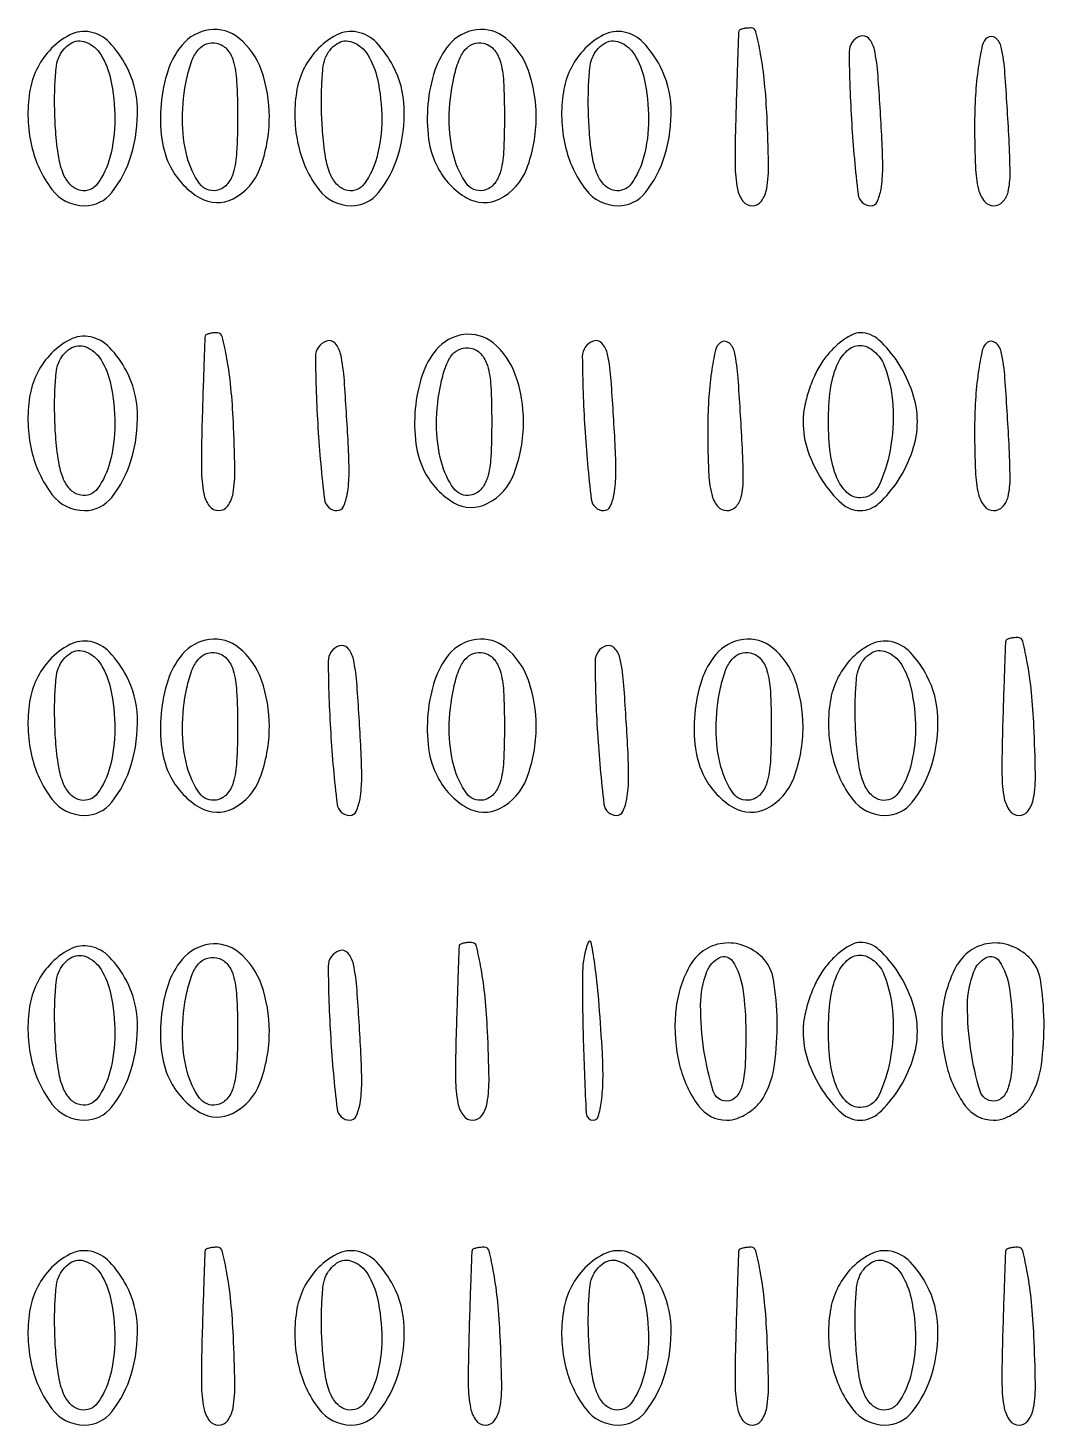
# Model space of a CAD drawing. Extents: x 3 to 461, y 1 to 447.
# Drawn here: x 3 to 83, y 241 to 351 of the extents above; entities that cross this region are included whole.
import ezdxf

# ---------------------------------------------------------------- set-up
doc = ezdxf.new("R2010")
doc.units = 0

msp = doc.modelspace()

# ---------------------------------------------------------------- linework, layer by layer
for points in [[(58.948969, 350.75, 0.041225), (58.925395, 350.552751, 0.000213), (58.854482, 348.590464, 0.000953), (58.778922, 346.355126, 0.000604), (58.698969, 343.749453, 0.008385), (58.654197, 340.223465, 0.046603), (58.837795, 338.340736, 0.113805), (59.271336, 337.361997, 0.235737), (60, 336.9972, 0.240193), (60.728644, 337.367617, 0.11645), (61.143782, 338.357314, 0.045576), (61.287215, 340.286166, 0.007631), (61.167941, 343.997747, 0.012277), (60.97449, 346.682188, 0.020043), (60.663779, 348.943088, 0.014965), (60.294937, 350.703073, 0.34652), (59.917941, 351, 0.025607), (59.562603, 350.98179, 0.037541), (59.254655, 350.926562, 0.042043), (59.026543, 350.846759, 0.241769)], [(4.688493, 349.208283, 0.146573), (3.136518, 345.949737, 0.094226), (3.281883, 341.735413, 0.106996), (4.895251, 338.268519, 0.234686), (7.448984, 337, 0.229487), (9.59742, 338.040897, 0.094441), (11.130897, 340.98537, 0.08186), (11.613628, 344.722252, 0.112064), (10.750737, 347.991142, 0.070025), (9.423297, 349.846215, 0.154137), (7.912836, 350.679258, 0.170459), (6.30555, 350.453521, 0.089746)], [(9.5, 347, -0.054125), (9.846857, 343.802643, -0.06511), (9.454802, 340.806647, -0.088961), (8.488179, 338.740628, -0.293799), (7.158318, 338.202959, -0.150415), (6.3844, 338.611687, -0.097019), (5.813491, 339.459076, -0.060694), (5.421332, 340.832132, -0.021306), (5.186912, 342.873031, -0.013057), (5.106103, 344.642233, -0.014399), (5.121982, 346.356317, -0.013886), (5.218065, 347.813788, -0.068308), (5.405527, 348.614404, -0.156254), (6.323686, 349.758186, -0.244706), (7.551104, 349.886804, -0.164407), (8.752888, 348.871529, -0.081989)], [(15.128383, 349.654692, 0.094502), (14.029005, 347.662605, 0.056296), (13.480181, 345.001153, 0.055896), (13.537255, 342.255785, 0.087426), (14.249263, 340.008858, 0.141095), (16.527863, 337.619235, 0.256504), (19.150066, 337.549324, 0.186428), (21.262851, 339.926188, 0.089745), (22, 344, 0.083882), (21.383884, 347.646661, 0.137736), (19.606715, 350.197571, 0.207897), (17.303572, 350.856354, 0.188878)], [(19.5, 344, -0.012749), (19.428621, 341.201057, -0.057027), (19.159655, 339.585016, -0.114121), (18.64899, 338.663679, -0.163219), (17.841682, 338.208027, -0.294654), (16.507853, 338.745168, -0.089595), (15.543156, 340.814921, -0.065138), (15.157413, 343.827485, -0.053417), (15.512227, 347.055668, -0.033266), (15.910571, 348.426945, -0.089246), (16.420073, 349.30206, -0.134895), (17.06031, 349.737601, -0.130598), (17.841682, 349.791973, -0.163219), (18.64899, 349.336321, -0.114121), (19.159655, 348.414984, -0.057027), (19.428621, 346.798943, -0.012749)], [(25.688493, 349.208283, 0.146573), (24.136518, 345.949737, 0.094226), (24.281883, 341.735413, 0.106996), (25.895251, 338.268519, 0.234686), (28.448984, 337, 0.229487), (30.59742, 338.040897, 0.094441), (32.130897, 340.98537, 0.08186), (32.613628, 344.722252, 0.112064), (31.750737, 347.991142, 0.070025), (30.423297, 349.846215, 0.154137), (28.912836, 350.679258, 0.170459), (27.30555, 350.453521, 0.089746)], [(30.5, 347, -0.054125), (30.846857, 343.802643, -0.06511), (30.454802, 340.806647, -0.088961), (29.488179, 338.740628, -0.293799), (28.158318, 338.202959, -0.150415), (27.3844, 338.611687, -0.097019), (26.813491, 339.459076, -0.060694), (26.421332, 340.832132, -0.021306), (26.186912, 342.873031, -0.013057), (26.106103, 344.642233, -0.014399), (26.121982, 346.356317, -0.013886), (26.218065, 347.813788, -0.068308), (26.405527, 348.614404, -0.156254), (27.323686, 349.758186, -0.244706), (28.551104, 349.886804, -0.164407), (29.752888, 348.871529, -0.081989)], [(36.128383, 349.654692, 0.094502), (35.029005, 347.662605, 0.056296), (34.480181, 345.001153, 0.055896), (34.537255, 342.255785, 0.087426), (35.249263, 340.008858, 0.141095), (37.527863, 337.619235, 0.256504), (40.150066, 337.549324, 0.186428), (42.262851, 339.926188, 0.089745), (43, 344, 0.083882), (42.383884, 347.646661, 0.137736), (40.606715, 350.197571, 0.207897), (38.303572, 350.856354, 0.188878)], [(40.5, 344, -0.012749), (40.428621, 341.201057, -0.057027), (40.159655, 339.585016, -0.114121), (39.64899, 338.663679, -0.163219), (38.841682, 338.208027, -0.294654), (37.507853, 338.745168, -0.089595), (36.543156, 340.814921, -0.065138), (36.157413, 343.827485, -0.053417), (36.512227, 347.055668, -0.033266), (36.910571, 348.426945, -0.089246), (37.420073, 349.30206, -0.134895), (38.06031, 349.737601, -0.130598), (38.841682, 349.791973, -0.163219), (39.64899, 349.336321, -0.114121), (40.159655, 348.414984, -0.057027), (40.428621, 346.798943, -0.012749)], [(46.688493, 349.208283, 0.146573), (45.136518, 345.949737, 0.094226), (45.281883, 341.735413, 0.106996), (46.895251, 338.268519, 0.234686), (49.448984, 337, 0.229487), (51.59742, 338.040897, 0.094441), (53.130897, 340.98537, 0.08186), (53.613628, 344.722252, 0.112064), (52.750737, 347.991142, 0.070025), (51.423297, 349.846215, 0.154137), (49.912836, 350.679258, 0.170459), (48.30555, 350.453521, 0.089746)], [(51.5, 347, -0.054125), (51.846857, 343.802643, -0.06511), (51.454802, 340.806647, -0.088961), (50.488179, 338.740628, -0.293799), (49.158318, 338.202959, -0.150415), (48.3844, 338.611687, -0.097019), (47.813491, 339.459076, -0.060694), (47.421332, 340.832132, -0.021306), (47.186912, 342.873031, -0.013057), (47.106103, 344.642233, -0.014399), (47.121982, 346.356317, -0.013886), (47.218065, 347.813788, -0.068308), (47.405527, 348.614404, -0.156254), (48.323686, 349.758186, -0.244706), (49.551104, 349.886804, -0.164407), (50.752888, 348.871529, -0.081989)], [(68.5, 350.346807, 0.322756), (67.629225, 349.118613, 0.013709), (67.826833, 343.488755, 0.013518), (68.329002, 337.895218, 0.380316), (69.335327, 336.999378, 0.293132), (69.829433, 337.315913, 0.066457), (70.135998, 338.313894, 0.040687), (70.271923, 339.928477, 0.014401), (70.211239, 342.249378, 0.003469), (69.902462, 347.233127, 0.034877), (69.614867, 349.295715, 0.129863), (69.175309, 350.168494, 0.302673)], [(78.5, 350.224355, 0.184699), (78.107947, 349.624161, 0.017745), (77.79375, 347.876306, 0.020716), (77.572865, 345.69568, 0.014882), (77.5, 343.248177, 0.009975), (77.56348, 340.066693, 0.048945), (77.809934, 338.288372, 0.111046), (78.273479, 337.344973, 0.227219), (79, 336.997555, 0.202174), (79.708203, 337.296787, 0.137198), (80.133048, 338.07564, 0.058818), (80.296213, 339.56433, 0.011652), (80.211239, 342.249378, 0.003302), (79.892537, 347.421329, 0.035821), (79.601458, 349.49047, 0.175802), (79.149353, 350.212521, 0.334226)], [(4.688493, 325.208283, 0.146573), (3.136518, 321.949737, 0.094226), (3.281883, 317.735413, 0.106996), (4.895251, 314.268519, 0.234686), (7.448984, 313, 0.229487), (9.59742, 314.040897, 0.094441), (11.130897, 316.98537, 0.08186), (11.613628, 320.722252, 0.112064), (10.750737, 323.991142, 0.070025), (9.423297, 325.846215, 0.154137), (7.912836, 326.679258, 0.170459), (6.30555, 326.453521, 0.089746)], [(16.948969, 326.75, 0.041225), (16.925395, 326.552751, 0.000213), (16.854482, 324.590464, 0.000953), (16.778922, 322.355126, 0.000604), (16.698969, 319.749453, 0.008385), (16.654197, 316.223465, 0.046603), (16.837795, 314.340736, 0.113805), (17.271336, 313.361997, 0.235737), (18, 312.9972, 0.240193), (18.728644, 313.367617, 0.11645), (19.143782, 314.357314, 0.045576), (19.287215, 316.286166, 0.007631), (19.167941, 319.997747, 0.012277), (18.97449, 322.682188, 0.020043), (18.663779, 324.943088, 0.014965), (18.294937, 326.703073, 0.34652), (17.917941, 327, 0.025607), (17.562603, 326.98179, 0.037541), (17.254655, 326.926562, 0.042043), (17.026543, 326.846759, 0.241769)], [(35.128383, 325.654692, 0.094502), (34.029005, 323.662605, 0.056296), (33.480181, 321.001153, 0.055896), (33.537255, 318.255785, 0.087426), (34.249263, 316.008858, 0.141095), (36.527863, 313.619235, 0.256504), (39.150066, 313.549324, 0.186428), (41.262851, 315.926188, 0.089745), (42, 320, 0.083882), (41.383884, 323.646661, 0.137736), (39.606715, 326.197571, 0.207897), (37.303572, 326.856354, 0.188878)], [(65.556704, 324.777494, 0.044665), (64.960362, 323.740155, 0.029378), (64.457282, 322.457321, 0.029541), (64.112573, 321.139961, 0.049256), (64, 320, 0.08296), (64.384051, 317.701247, 0.060137), (65.517914, 315.361199, 0.064438), (67.022747, 313.574726, 0.187674), (68.5, 313, 0.187674), (69.977253, 313.574726, 0.064438), (71.482086, 315.361199, 0.060137), (72.615949, 317.701247, 0.08296), (73, 320, 0.08296), (72.615949, 322.298753, 0.060137), (71.482086, 324.638801, 0.064438), (69.977253, 326.425274, 0.187674), (68.5, 327, 0.118749), (67.858798, 326.845537, 0.043522), (67.063438, 326.347139, 0.040112), (66.254788, 325.627905, 0.038184)], [(9.5, 323, -0.054125), (9.846857, 319.802643, -0.06511), (9.454802, 316.806647, -0.088961), (8.488179, 314.740628, -0.293799), (7.158318, 314.202959, -0.150415), (6.3844, 314.611687, -0.097019), (5.813491, 315.459076, -0.060694), (5.421332, 316.832132, -0.021306), (5.186912, 318.873031, -0.013057), (5.106103, 320.642233, -0.014399), (5.121982, 322.356317, -0.013886), (5.218065, 323.813788, -0.068308), (5.405527, 324.614404, -0.156254), (6.323686, 325.758186, -0.244706), (7.551104, 325.886804, -0.164407), (8.752888, 324.871529, -0.081989)], [(26.5, 326.346807, 0.322756), (25.629225, 325.118613, 0.013709), (25.826833, 319.488755, 0.013518), (26.329002, 313.895218, 0.380316), (27.335327, 312.999378, 0.293132), (27.829433, 313.315913, 0.066457), (28.135998, 314.313894, 0.040687), (28.271923, 315.928477, 0.014401), (28.211239, 318.249378, 0.003469), (27.902462, 323.233127, 0.034877), (27.614867, 325.295715, 0.129863), (27.175309, 326.168494, 0.302673)], [(39.5, 320, -0.012749), (39.428621, 317.201057, -0.057027), (39.159655, 315.585016, -0.114121), (38.64899, 314.663679, -0.163219), (37.841682, 314.208027, -0.294654), (36.507853, 314.745168, -0.089595), (35.543156, 316.814921, -0.065138), (35.157413, 319.827485, -0.053417), (35.512227, 323.055668, -0.033266), (35.910571, 324.426945, -0.089246), (36.420073, 325.30206, -0.134895), (37.06031, 325.737601, -0.130598), (37.841682, 325.791973, -0.163219), (38.64899, 325.336321, -0.114121), (39.159655, 324.414984, -0.057027), (39.428621, 322.798943, -0.012749)], [(47.5, 326.346807, 0.322756), (46.629225, 325.118613, 0.013709), (46.826833, 319.488755, 0.013518), (47.329002, 313.895218, 0.380316), (48.335327, 312.999378, 0.293132), (48.829433, 313.315913, 0.066457), (49.135998, 314.313894, 0.040687), (49.271923, 315.928477, 0.014401), (49.211239, 318.249378, 0.003469), (48.902462, 323.233127, 0.034877), (48.614867, 325.295715, 0.129863), (48.175309, 326.168494, 0.302673)], [(57.5, 326.224355, 0.184699), (57.107947, 325.624161, 0.017745), (56.79375, 323.876306, 0.020716), (56.572865, 321.69568, 0.014882), (56.5, 319.248177, 0.009975), (56.56348, 316.066693, 0.048945), (56.809934, 314.288372, 0.111046), (57.273479, 313.344973, 0.227219), (58, 312.997555, 0.202174), (58.708203, 313.296787, 0.137198), (59.133048, 314.07564, 0.058818), (59.296213, 315.56433, 0.011652), (59.211239, 318.249378, 0.003302), (58.892537, 323.421329, 0.035821), (58.601458, 325.49047, 0.175802), (58.149353, 326.212521, 0.334226)], [(70.393011, 324.418213, -0.077848), (71.067957, 321.267426, -0.058914), (70.848321, 317.732228, -0.066921), (69.930747, 314.900765, -0.288574), (68.5, 314, -0.193661), (67.457969, 314.419329, -0.103071), (66.660311, 315.584745, -0.067458), (66.15885, 317.469182, -0.031352), (66, 320, -0.031352), (66.15885, 322.530818, -0.067458), (66.660311, 324.415255, -0.103071), (67.457969, 325.580671, -0.193661), (68.5, 326, -0.108103), (69.036953, 325.882535, -0.066431), (69.586556, 325.53535, -0.061865), (70.064978, 325.022986, -0.065386)], [(78.5, 326.224355, 0.184699), (78.107947, 325.624161, 0.017745), (77.79375, 323.876306, 0.020716), (77.572865, 321.69568, 0.014882), (77.5, 319.248177, 0.009975), (77.56348, 316.066693, 0.048945), (77.809934, 314.288372, 0.111046), (78.273479, 313.344973, 0.227219), (79, 312.997555, 0.202174), (79.708203, 313.296787, 0.137198), (80.133048, 314.07564, 0.058818), (80.296213, 315.56433, 0.011652), (80.211239, 318.249378, 0.003302), (79.892537, 323.421329, 0.035821), (79.601458, 325.49047, 0.175802), (79.149353, 326.212521, 0.334226)], [(4.688493, 301.208283, 0.146573), (3.136518, 297.949737, 0.094226), (3.281883, 293.735413, 0.106996), (4.895251, 290.268519, 0.234686), (7.448984, 289, 0.229487), (9.59742, 290.040897, 0.094441), (11.130897, 292.98537, 0.08186), (11.613628, 296.722252, 0.112064), (10.750737, 299.991142, 0.070025), (9.423297, 301.846215, 0.154137), (7.912836, 302.679258, 0.170459), (6.30555, 302.453521, 0.089746)], [(15.128383, 301.654692, 0.094502), (14.029005, 299.662605, 0.056296), (13.480181, 297.001153, 0.055896), (13.537255, 294.255785, 0.087426), (14.249263, 292.008858, 0.141095), (16.527863, 289.619235, 0.256504), (19.150066, 289.549324, 0.186428), (21.262851, 291.926188, 0.089745), (22, 296, 0.083882), (21.383884, 299.646661, 0.137736), (19.606715, 302.197571, 0.207897), (17.303572, 302.856354, 0.188878)], [(36.128383, 301.654692, 0.094502), (35.029005, 299.662605, 0.056296), (34.480181, 297.001153, 0.055896), (34.537255, 294.255785, 0.087426), (35.249263, 292.008858, 0.141095), (37.527863, 289.619235, 0.256504), (40.150066, 289.549324, 0.186428), (42.262851, 291.926188, 0.089745), (43, 296, 0.083882), (42.383884, 299.646661, 0.137736), (40.606715, 302.197571, 0.207897), (38.303572, 302.856354, 0.188878)], [(57.128383, 301.654692, 0.094502), (56.029005, 299.662605, 0.056296), (55.480181, 297.001153, 0.055896), (55.537255, 294.255785, 0.087426), (56.249263, 292.008858, 0.141095), (58.527863, 289.619235, 0.256504), (61.150066, 289.549324, 0.186428), (63.262851, 291.926188, 0.089745), (64, 296, 0.083882), (63.383884, 299.646661, 0.137736), (61.606715, 302.197571, 0.207897), (59.303572, 302.856354, 0.188878)], [(67.688493, 301.208283, 0.146573), (66.136518, 297.949737, 0.094226), (66.281883, 293.735413, 0.106996), (67.895251, 290.268519, 0.234686), (70.448984, 289, 0.229487), (72.59742, 290.040897, 0.094441), (74.130897, 292.98537, 0.08186), (74.613628, 296.722252, 0.112064), (73.750737, 299.991142, 0.070025), (72.423297, 301.846215, 0.154137), (70.912836, 302.679258, 0.170459), (69.30555, 302.453521, 0.089746)], [(79.948969, 302.75, 0.041225), (79.925395, 302.552751, 0.000213), (79.854482, 300.590464, 0.000953), (79.778922, 298.355126, 0.000604), (79.698969, 295.749453, 0.008385), (79.654197, 292.223465, 0.046603), (79.837795, 290.340736, 0.113805), (80.271336, 289.361997, 0.235737), (81, 288.9972, 0.240193), (81.728644, 289.367617, 0.11645), (82.143782, 290.357314, 0.045576), (82.287215, 292.286166, 0.007631), (82.167941, 295.997747, 0.012277), (81.97449, 298.682188, 0.020043), (81.663779, 300.943088, 0.014965), (81.294937, 302.703073, 0.34652), (80.917941, 303, 0.025607), (80.562603, 302.98179, 0.037541), (80.254655, 302.926562, 0.042043), (80.026543, 302.846759, 0.241769)], [(9.5, 299, -0.054125), (9.846857, 295.802643, -0.06511), (9.454802, 292.806647, -0.088961), (8.488179, 290.740628, -0.293799), (7.158318, 290.202959, -0.150415), (6.3844, 290.611687, -0.097019), (5.813491, 291.459076, -0.060694), (5.421332, 292.832132, -0.021306), (5.186912, 294.873031, -0.013057), (5.106103, 296.642233, -0.014399), (5.121982, 298.356317, -0.013886), (5.218065, 299.813788, -0.068308), (5.405527, 300.614404, -0.156254), (6.323686, 301.758186, -0.244706), (7.551104, 301.886804, -0.164407), (8.752888, 300.871529, -0.081989)], [(19.5, 296, -0.012749), (19.428621, 293.201057, -0.057027), (19.159655, 291.585016, -0.114121), (18.64899, 290.663679, -0.163219), (17.841682, 290.208027, -0.294654), (16.507853, 290.745168, -0.089595), (15.543156, 292.814921, -0.065138), (15.157413, 295.827485, -0.053417), (15.512227, 299.055668, -0.033266), (15.910571, 300.426945, -0.089246), (16.420073, 301.30206, -0.134895), (17.06031, 301.737601, -0.130598), (17.841682, 301.791973, -0.163219), (18.64899, 301.336321, -0.114121), (19.159655, 300.414984, -0.057027), (19.428621, 298.798943, -0.012749)], [(27.5, 302.346807, 0.322756), (26.629225, 301.118613, 0.013709), (26.826833, 295.488755, 0.013518), (27.329002, 289.895218, 0.380316), (28.335327, 288.999378, 0.293132), (28.829433, 289.315913, 0.066457), (29.135998, 290.313894, 0.040687), (29.271923, 291.928477, 0.014401), (29.211239, 294.249378, 0.003469), (28.902462, 299.233127, 0.034877), (28.614867, 301.295715, 0.129863), (28.175309, 302.168494, 0.302673)], [(40.5, 296, -0.012749), (40.428621, 293.201057, -0.057027), (40.159655, 291.585016, -0.114121), (39.64899, 290.663679, -0.163219), (38.841682, 290.208027, -0.294654), (37.507853, 290.745168, -0.089595), (36.543156, 292.814921, -0.065138), (36.157413, 295.827485, -0.053417), (36.512227, 299.055668, -0.033266), (36.910571, 300.426945, -0.089246), (37.420073, 301.30206, -0.134895), (38.06031, 301.737601, -0.130598), (38.841682, 301.791973, -0.163219), (39.64899, 301.336321, -0.114121), (40.159655, 300.414984, -0.057027), (40.428621, 298.798943, -0.012749)], [(48.5, 302.346807, 0.322756), (47.629225, 301.118613, 0.013709), (47.826833, 295.488755, 0.013518), (48.329002, 289.895218, 0.380316), (49.335327, 288.999378, 0.293132), (49.829433, 289.315913, 0.066457), (50.135998, 290.313894, 0.040687), (50.271923, 291.928477, 0.014401), (50.211239, 294.249378, 0.003469), (49.902462, 299.233127, 0.034877), (49.614867, 301.295715, 0.129863), (49.175309, 302.168494, 0.302673)], [(61.5, 296, -0.012749), (61.428621, 293.201057, -0.057027), (61.159655, 291.585016, -0.114121), (60.64899, 290.663679, -0.163219), (59.841682, 290.208027, -0.294654), (58.507853, 290.745168, -0.089595), (57.543156, 292.814921, -0.065138), (57.157413, 295.827485, -0.053417), (57.512227, 299.055668, -0.033266), (57.910571, 300.426945, -0.089246), (58.420073, 301.30206, -0.134895), (59.06031, 301.737601, -0.130598), (59.841682, 301.791973, -0.163219), (60.64899, 301.336321, -0.114121), (61.159655, 300.414984, -0.057027), (61.428621, 298.798943, -0.012749)], [(72.5, 299, -0.054125), (72.846857, 295.802643, -0.06511), (72.454802, 292.806647, -0.088961), (71.488179, 290.740628, -0.293799), (70.158318, 290.202959, -0.150415), (69.3844, 290.611687, -0.097019), (68.813491, 291.459076, -0.060694), (68.421332, 292.832132, -0.021306), (68.186912, 294.873031, -0.013057), (68.106103, 296.642233, -0.014399), (68.121982, 298.356317, -0.013886), (68.218065, 299.813788, -0.068308), (68.405527, 300.614404, -0.156254), (69.323686, 301.758186, -0.244706), (70.551104, 301.886804, -0.164407), (71.752888, 300.871529, -0.081989)], [(4.688493, 277.208283, 0.146573), (3.136518, 273.949737, 0.094226), (3.281883, 269.735413, 0.106996), (4.895251, 266.268519, 0.234686), (7.448984, 265, 0.229487), (9.59742, 266.040897, 0.094441), (11.130897, 268.98537, 0.08186), (11.613628, 272.722252, 0.112064), (10.750737, 275.991142, 0.070025), (9.423297, 277.846215, 0.154137), (7.912836, 278.679258, 0.170459), (6.30555, 278.453521, 0.089746)], [(15.128383, 277.654692, 0.094502), (14.029005, 275.662605, 0.056296), (13.480181, 273.001153, 0.055896), (13.537255, 270.255785, 0.087426), (14.249263, 268.008858, 0.141095), (16.527863, 265.619235, 0.256504), (19.150066, 265.549324, 0.186428), (21.262851, 267.926188, 0.089745), (22, 272, 0.083882), (21.383884, 275.646661, 0.137736), (19.606715, 278.197571, 0.207897), (17.303572, 278.856354, 0.188878)], [(27.5, 278.346807, 0.322756), (26.629225, 277.118613, 0.013709), (26.826833, 271.488755, 0.013518), (27.329002, 265.895218, 0.380316), (28.335327, 264.999378, 0.293132), (28.829433, 265.315913, 0.066457), (29.135998, 266.313894, 0.040687), (29.271923, 267.928477, 0.014401), (29.211239, 270.249378, 0.003469), (28.902462, 275.233127, 0.034877), (28.614867, 277.295715, 0.129863), (28.175309, 278.168494, 0.302673)], [(36.948969, 278.75, 0.041225), (36.925395, 278.552751, 0.000213), (36.854482, 276.590464, 0.000953), (36.778922, 274.355126, 0.000604), (36.698969, 271.749453, 0.008385), (36.654197, 268.223465, 0.046603), (36.837795, 266.340736, 0.113805), (37.271336, 265.361997, 0.235737), (38, 264.9972, 0.240193), (38.728644, 265.367617, 0.11645), (39.143782, 266.357314, 0.045576), (39.287215, 268.286166, 0.007631), (39.167941, 271.997747, 0.012277), (38.97449, 274.682188, 0.020043), (38.663779, 276.943088, 0.014965), (38.294937, 278.703073, 0.34652), (37.917941, 279, 0.025607), (37.562603, 278.98179, 0.037541), (37.254655, 278.926562, 0.042043), (37.026543, 278.846759, 0.241769)], [(47.085151, 279, 0.087437), (46.651789, 276.669279, 0.009757), (46.706602, 271.246725, 0.004642), (46.928602, 265.543378, 0.400147), (47.5, 264.998831, 0.336411), (47.886905, 265.292325, 0.034554), (48.13417, 266.489231, 0.030884), (48.256808, 268.168701, 0.016523), (48.211239, 270.249378, 0.005952), (47.955966, 274.062615, 0.012309), (47.647873, 277.032599, 0.015502), (47.335815, 278.978859, 0.757581)], [(55.035184, 277.065741, 0.102467), (53.961603, 273.430656, 0.081153), (54.285668, 269.336995, 0.096792), (55.767299, 266.139596, 0.240451), (58, 265, 0.087112), (58.814841, 265.14305, 0.057687), (59.666888, 265.568188, 0.056109), (60.425485, 266.194495, 0.069395), (60.964816, 266.934259, 0.089), (61.755213, 269.369292, 0.037893), (61.963495, 272.803088, 0.036114), (61.675941, 276.08613, 0.157748), (60.8, 277.8, 0.10819), (59.338635, 278.736392, 0.120833), (57.679399, 278.926055, 0.123406), (56.146845, 278.32765, 0.115908)], [(65.556704, 276.777494, 0.044665), (64.960362, 275.740155, 0.029378), (64.457282, 274.457321, 0.029541), (64.112573, 273.139961, 0.049256), (64, 272, 0.08296), (64.384051, 269.701247, 0.060137), (65.517914, 267.361199, 0.064438), (67.022747, 265.574726, 0.187674), (68.5, 265, 0.187674), (69.977253, 265.574726, 0.064438), (71.482086, 267.361199, 0.060137), (72.615949, 269.701247, 0.08296), (73, 272, 0.08296), (72.615949, 274.298753, 0.060137), (71.482086, 276.638801, 0.064438), (69.977253, 278.425274, 0.187674), (68.5, 279, 0.118749), (67.858798, 278.845537, 0.043522), (67.063438, 278.347139, 0.040112), (66.254788, 277.627905, 0.038184)], [(76.035184, 277.065741, 0.102467), (74.961603, 273.430656, 0.081153), (75.285668, 269.336995, 0.096792), (76.767299, 266.139596, 0.240451), (79, 265, 0.087112), (79.814841, 265.14305, 0.057687), (80.666888, 265.568188, 0.056109), (81.425485, 266.194495, 0.069395), (81.964816, 266.934259, 0.089), (82.755213, 269.369292, 0.037893), (82.963495, 272.803088, 0.036114), (82.675941, 276.08613, 0.157748), (81.8, 277.8, 0.10819), (80.338635, 278.736392, 0.120833), (78.679399, 278.926055, 0.123406), (77.146845, 278.32765, 0.115908)], [(9.5, 275, -0.054125), (9.846857, 271.802643, -0.06511), (9.454802, 268.806647, -0.088961), (8.488179, 266.740628, -0.293799), (7.158318, 266.202959, -0.150415), (6.3844, 266.611687, -0.097019), (5.813491, 267.459076, -0.060694), (5.421332, 268.832132, -0.021306), (5.186912, 270.873031, -0.013057), (5.106103, 272.642233, -0.014399), (5.121982, 274.356317, -0.013886), (5.218065, 275.813788, -0.068308), (5.405527, 276.614404, -0.156254), (6.323686, 277.758186, -0.244706), (7.551104, 277.886804, -0.164407), (8.752888, 276.871529, -0.081989)], [(19.5, 272, -0.012749), (19.428621, 269.201057, -0.057027), (19.159655, 267.585016, -0.114121), (18.64899, 266.663679, -0.163219), (17.841682, 266.208027, -0.294654), (16.507853, 266.745168, -0.089595), (15.543156, 268.814921, -0.065138), (15.157413, 271.827485, -0.053417), (15.512227, 275.055668, -0.033266), (15.910571, 276.426945, -0.089246), (16.420073, 277.30206, -0.134895), (17.06031, 277.737601, -0.130598), (17.841682, 277.791973, -0.163219), (18.64899, 277.336321, -0.114121), (19.159655, 276.414984, -0.057027), (19.428621, 274.798943, -0.012749)], [(59.5, 271.916667, -0.012409), (59.432981, 269.216686, -0.055186), (59.180769, 267.652778, -0.119089), (58.714204, 266.813188, -0.209622), (58, 266.5, -0.330718), (56.93144, 267.293583, -0.035307), (56.205859, 270.498684, -0.039267), (55.943035, 274.065474, -0.090614), (56.437438, 276.697562, -0.183417), (57.423445, 277.801104, -0.387822), (58.444309, 277.528284, -0.10731), (59.255965, 275.344995, -0.035546)], [(70.393011, 276.418213, -0.077848), (71.067957, 273.267426, -0.058914), (70.848321, 269.732228, -0.066921), (69.930747, 266.900765, -0.288574), (68.5, 266, -0.193661), (67.457969, 266.419329, -0.103071), (66.660311, 267.584745, -0.067458), (66.15885, 269.469182, -0.031352), (66, 272, -0.031352), (66.15885, 274.530818, -0.067458), (66.660311, 276.415255, -0.103071), (67.457969, 277.580671, -0.193661), (68.5, 278, -0.108103), (69.036953, 277.882535, -0.066431), (69.586556, 277.53535, -0.061865), (70.064978, 277.022986, -0.065386)], [(80.5, 271.916667, -0.012409), (80.432981, 269.216686, -0.055186), (80.180769, 267.652778, -0.119089), (79.714204, 266.813188, -0.209622), (79, 266.5, -0.330718), (77.93144, 267.293583, -0.035307), (77.205859, 270.498684, -0.039267), (76.943035, 274.065474, -0.090614), (77.437438, 276.697562, -0.183417), (78.423445, 277.801104, -0.387822), (79.444309, 277.528284, -0.10731), (80.255965, 275.344995, -0.035546)], [(4.688493, 253.208283, 0.146573), (3.136518, 249.949737, 0.094226), (3.281883, 245.735413, 0.106996), (4.895251, 242.268519, 0.234686), (7.448984, 241, 0.229487), (9.59742, 242.040897, 0.094441), (11.130897, 244.98537, 0.08186), (11.613628, 248.722252, 0.112064), (10.750737, 251.991142, 0.070025), (9.423297, 253.846215, 0.154137), (7.912836, 254.679258, 0.170459), (6.30555, 254.453521, 0.089746)], [(16.948969, 254.75, 0.041225), (16.925395, 254.552751, 0.000213), (16.854482, 252.590464, 0.000953), (16.778922, 250.355126, 0.000604), (16.698969, 247.749453, 0.008385), (16.654197, 244.223465, 0.046603), (16.837795, 242.340736, 0.113805), (17.271336, 241.361997, 0.235737), (18, 240.9972, 0.240193), (18.728644, 241.367617, 0.11645), (19.143782, 242.357314, 0.045576), (19.287215, 244.286166, 0.007631), (19.167941, 247.997747, 0.012277), (18.97449, 250.682188, 0.020043), (18.663779, 252.943088, 0.014965), (18.294937, 254.703073, 0.34652), (17.917941, 255, 0.025607), (17.562603, 254.98179, 0.037541), (17.254655, 254.926562, 0.042043), (17.026543, 254.846759, 0.241769)], [(25.688493, 253.208283, 0.146573), (24.136518, 249.949737, 0.094226), (24.281883, 245.735413, 0.106996), (25.895251, 242.268519, 0.234686), (28.448984, 241, 0.229487), (30.59742, 242.040897, 0.094441), (32.130897, 244.98537, 0.08186), (32.613628, 248.722252, 0.112064), (31.750737, 251.991142, 0.070025), (30.423297, 253.846215, 0.154137), (28.912836, 254.679258, 0.170459), (27.30555, 254.453521, 0.089746)], [(37.948969, 254.75, 0.041225), (37.925395, 254.552751, 0.000213), (37.854482, 252.590464, 0.000953), (37.778922, 250.355126, 0.000604), (37.698969, 247.749453, 0.008385), (37.654197, 244.223465, 0.046603), (37.837795, 242.340736, 0.113805), (38.271336, 241.361997, 0.235737), (39, 240.9972, 0.240193), (39.728644, 241.367617, 0.11645), (40.143782, 242.357314, 0.045576), (40.287215, 244.286166, 0.007631), (40.167941, 247.997747, 0.012277), (39.97449, 250.682188, 0.020043), (39.663779, 252.943088, 0.014965), (39.294937, 254.703073, 0.34652), (38.917941, 255, 0.025607), (38.562603, 254.98179, 0.037541), (38.254655, 254.926562, 0.042043), (38.026543, 254.846759, 0.241769)], [(46.688493, 253.208283, 0.146573), (45.136518, 249.949737, 0.094226), (45.281883, 245.735413, 0.106996), (46.895251, 242.268519, 0.234686), (49.448984, 241, 0.229487), (51.59742, 242.040897, 0.094441), (53.130897, 244.98537, 0.08186), (53.613628, 248.722252, 0.112064), (52.750737, 251.991142, 0.070025), (51.423297, 253.846215, 0.154137), (49.912836, 254.679258, 0.170459), (48.30555, 254.453521, 0.089746)], [(58.948969, 254.75, 0.041225), (58.925395, 254.552751, 0.000213), (58.854482, 252.590464, 0.000953), (58.778922, 250.355126, 0.000604), (58.698969, 247.749453, 0.008385), (58.654197, 244.223465, 0.046603), (58.837795, 242.340736, 0.113805), (59.271336, 241.361997, 0.235737), (60, 240.9972, 0.240193), (60.728644, 241.367617, 0.11645), (61.143782, 242.357314, 0.045576), (61.287215, 244.286166, 0.007631), (61.167941, 247.997747, 0.012277), (60.97449, 250.682188, 0.020043), (60.663779, 252.943088, 0.014965), (60.294937, 254.703073, 0.34652), (59.917941, 255, 0.025607), (59.562603, 254.98179, 0.037541), (59.254655, 254.926562, 0.042043), (59.026543, 254.846759, 0.241769)], [(67.688493, 253.208283, 0.146573), (66.136518, 249.949737, 0.094226), (66.281883, 245.735413, 0.106996), (67.895251, 242.268519, 0.234686), (70.448984, 241, 0.229487), (72.59742, 242.040897, 0.094441), (74.130897, 244.98537, 0.08186), (74.613628, 248.722252, 0.112064), (73.750737, 251.991142, 0.070025), (72.423297, 253.846215, 0.154137), (70.912836, 254.679258, 0.170459), (69.30555, 254.453521, 0.089746)], [(79.948969, 254.75, 0.041225), (79.925395, 254.552751, 0.000213), (79.854482, 252.590464, 0.000953), (79.778922, 250.355126, 0.000604), (79.698969, 247.749453, 0.008385), (79.654197, 244.223465, 0.046603), (79.837795, 242.340736, 0.113805), (80.271336, 241.361997, 0.235737), (81, 240.9972, 0.240193), (81.728644, 241.367617, 0.11645), (82.143782, 242.357314, 0.045576), (82.287215, 244.286166, 0.007631), (82.167941, 247.997747, 0.012277), (81.97449, 250.682188, 0.020043), (81.663779, 252.943088, 0.014965), (81.294937, 254.703073, 0.34652), (80.917941, 255, 0.025607), (80.562603, 254.98179, 0.037541), (80.254655, 254.926562, 0.042043), (80.026543, 254.846759, 0.241769)], [(9.5, 251, -0.054125), (9.846857, 247.802643, -0.06511), (9.454802, 244.806647, -0.088961), (8.488179, 242.740628, -0.293799), (7.158318, 242.202959, -0.150415), (6.3844, 242.611687, -0.097019), (5.813491, 243.459076, -0.060694), (5.421332, 244.832132, -0.021306), (5.186912, 246.873031, -0.013057), (5.106103, 248.642233, -0.014399), (5.121982, 250.356317, -0.013886), (5.218065, 251.813788, -0.068308), (5.405527, 252.614404, -0.156254), (6.323686, 253.758186, -0.244706), (7.551104, 253.886804, -0.164407), (8.752888, 252.871529, -0.081989)], [(30.5, 251, -0.054125), (30.846857, 247.802643, -0.06511), (30.454802, 244.806647, -0.088961), (29.488179, 242.740628, -0.293799), (28.158318, 242.202959, -0.150415), (27.3844, 242.611687, -0.097019), (26.813491, 243.459076, -0.060694), (26.421332, 244.832132, -0.021306), (26.186912, 246.873031, -0.013057), (26.106103, 248.642233, -0.014399), (26.121982, 250.356317, -0.013886), (26.218065, 251.813788, -0.068308), (26.405527, 252.614404, -0.156254), (27.323686, 253.758186, -0.244706), (28.551104, 253.886804, -0.164407), (29.752888, 252.871529, -0.081989)], [(51.5, 251, -0.054125), (51.846857, 247.802643, -0.06511), (51.454802, 244.806647, -0.088961), (50.488179, 242.740628, -0.293799), (49.158318, 242.202959, -0.150415), (48.3844, 242.611687, -0.097019), (47.813491, 243.459076, -0.060694), (47.421332, 244.832132, -0.021306), (47.186912, 246.873031, -0.013057), (47.106103, 248.642233, -0.014399), (47.121982, 250.356317, -0.013886), (47.218065, 251.813788, -0.068308), (47.405527, 252.614404, -0.156254), (48.323686, 253.758186, -0.244706), (49.551104, 253.886804, -0.164407), (50.752888, 252.871529, -0.081989)], [(72.5, 251, -0.054125), (72.846857, 247.802643, -0.06511), (72.454802, 244.806647, -0.088961), (71.488179, 242.740628, -0.293799), (70.158318, 242.202959, -0.150415), (69.3844, 242.611687, -0.097019), (68.813491, 243.459076, -0.060694), (68.421332, 244.832132, -0.021306), (68.186912, 246.873031, -0.013057), (68.106103, 248.642233, -0.014399), (68.121982, 250.356317, -0.013886), (68.218065, 251.813788, -0.068308), (68.405527, 252.614404, -0.156254), (69.323686, 253.758186, -0.244706), (70.551104, 253.886804, -0.164407), (71.752888, 252.871529, -0.081989)]]:
    msp.add_lwpolyline(points, format="xyb", close=True)

doc.saveas('drawing.dxf')
